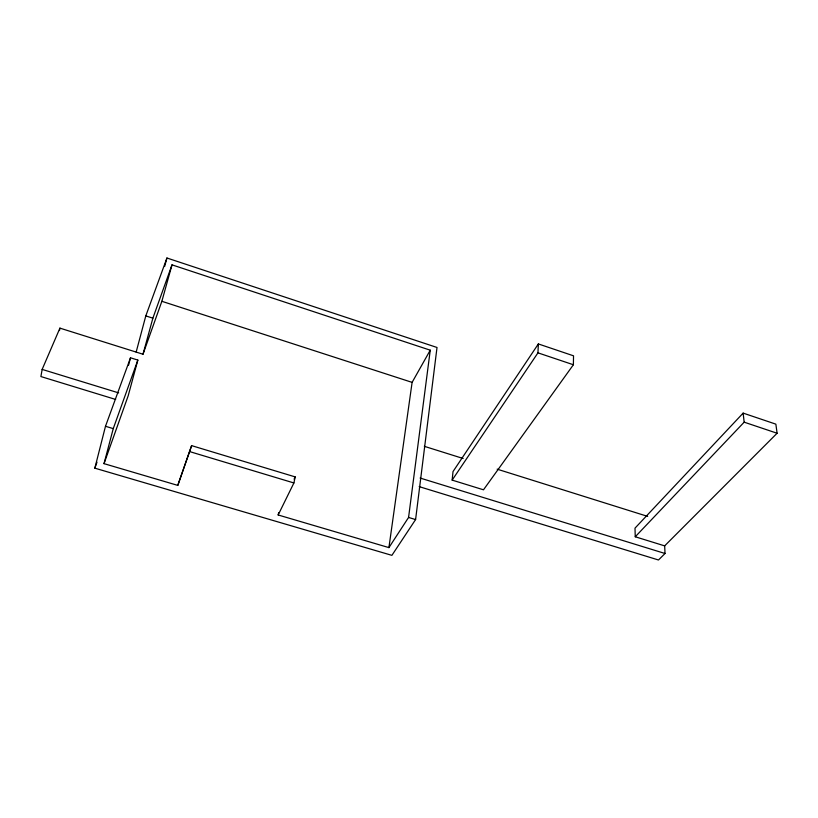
<?xml version="1.0" encoding="UTF-8"?>
<svg xmlns="http://www.w3.org/2000/svg" width="818" height="818" viewBox="0 0 818 818"><rect width="100%" height="100%" fill="white"/><g stroke="black" fill="none" stroke-linecap="round" stroke-linejoin="round"><path stroke-width="1.23" d="M573.387 364.756L573.53 355.82L538.356 343.938L453.019 471.567L452.149 480.115L483.489 489.808L573.387 364.756L537.958 352.844L538.356 343.938M115.665 399.45L40.9 376.556L42.147 369.409L59.929 328.13L142.997 354.235L152.874 318.171L172.005 264.848L430.248 350.186L408.571 517.446L388.918 547.61L278.161 514.972L293.897 482.957L295.206 476.904L191.617 445.636L177.792 485.391L104.019 463.653L128.181 395.81L137.843 360.084L130.502 357.793L105.491 426.28L94.837 468.162L391.894 555.35L415.595 519.563L437.016 347.476L166.944 258.007L145.798 315.901L136.156 352.088M388.918 547.61L412.108 382.374L430.248 350.186M59.489 330.533L59.929 328.13M278.161 514.972L278.693 512.589M128.559 365.206L130.502 357.793M104.019 463.653L113.252 428.622L137.843 360.084M164.633 266.484L166.944 258.007M142.997 354.235L161.862 301.3L172.005 264.848M177.792 485.391L191.617 445.636M94.837 468.162L96.984 462.231M294.081 479.195L295.206 476.904M452.149 480.115L537.958 352.844M743.143 413.11L635.003 528.152L635.249 536.772L664.656 545.872L777.1 433.243L775.863 424.153L743.143 413.11L744.165 422.17L635.249 536.772M664.656 545.872L665.034 553.5L658.48 559.993L419.174 486.628M105.491 426.28L113.252 428.622M189.827 451.648L293.897 482.957M408.571 517.446L415.595 519.563M420.094 478.039L665.034 553.5M42.147 369.409L118.671 392.896M424.327 446.321L463.172 458.509M497.16 469.164L647.682 516.393M145.798 315.901L152.874 318.171M161.862 301.3L412.108 382.374M744.165 422.17L777.1 433.243"/></g></svg>
